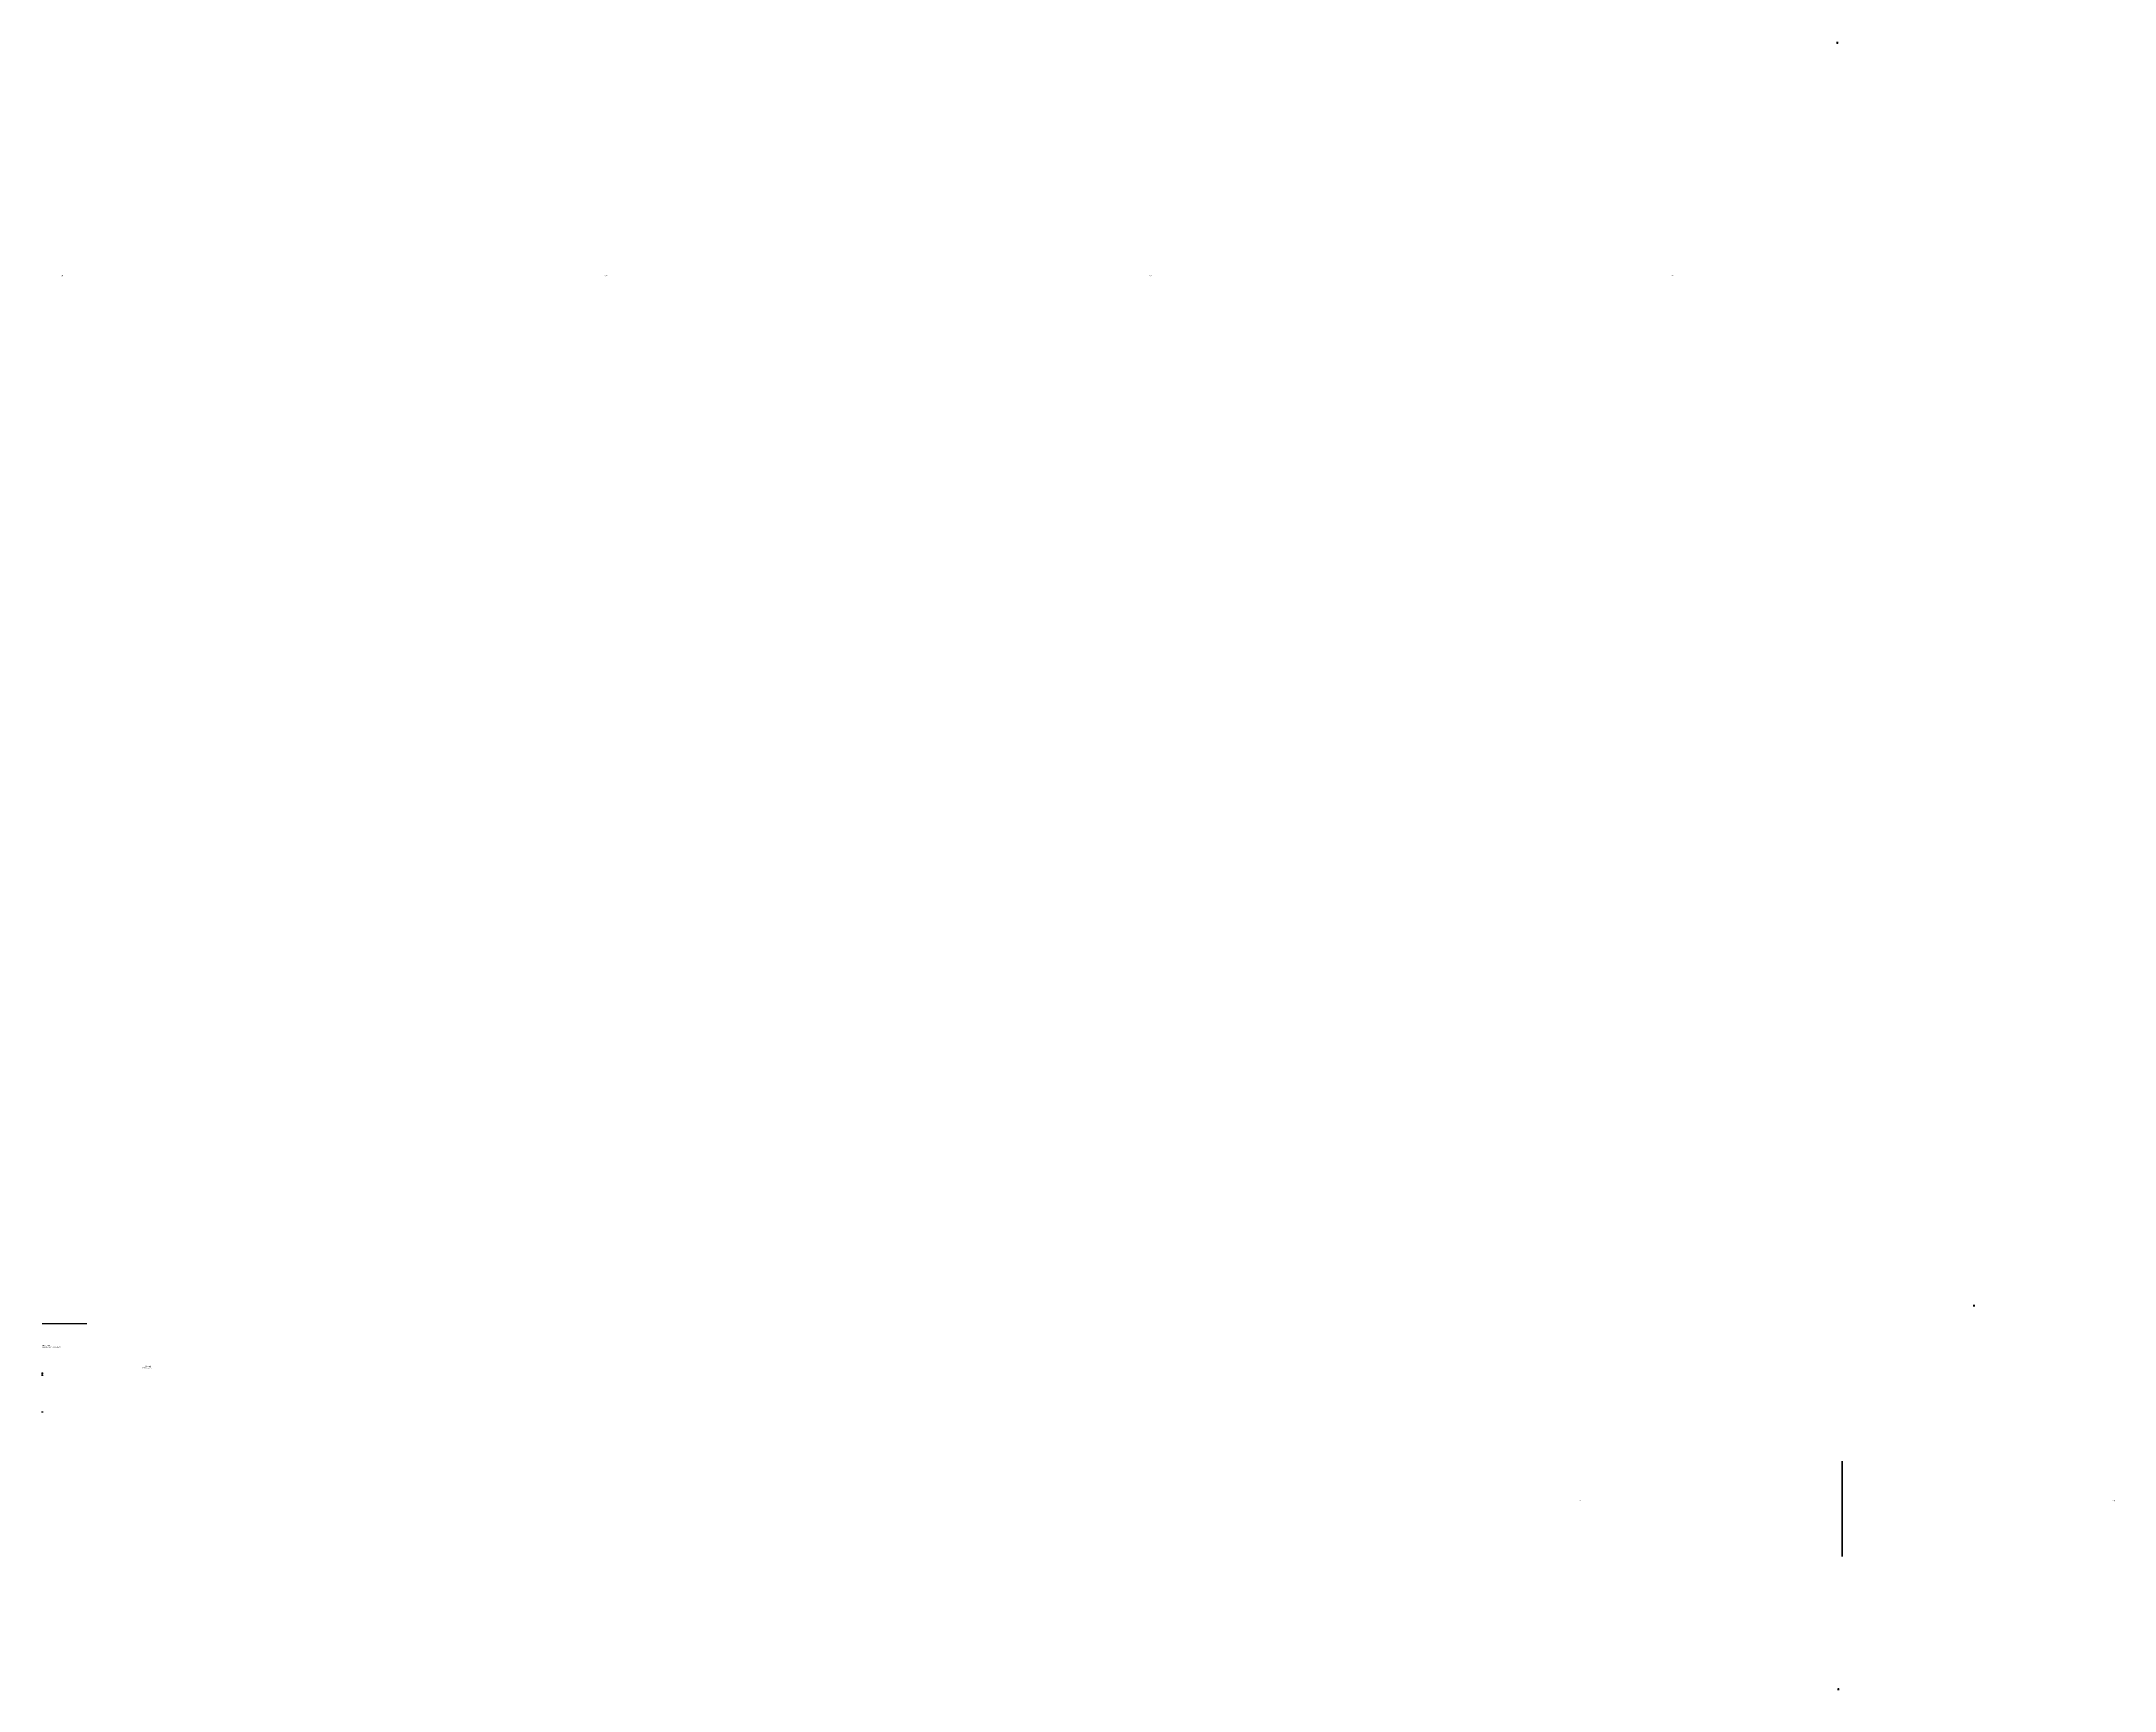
# Model space of a CAD drawing. Extents: x -426 to 7110, y -426 to 2826.
# Drawn here: x 3301 to 7110, y -426 to 2603 of the extents above; entities that cross this region are included whole.
import ezdxf
from ezdxf.enums import TextEntityAlignment as Align

# ---------------------------------------------------------------- set-up
doc = ezdxf.new("R2010")
doc.units = 0
doc.header["$LTSCALE"] = 10
doc.header["$MEASUREMENT"] = 0
doc.layers.get('Defpoints').update_dxf_attribs({"color": 9})
doc.layers.add('3DTEXT', color=5, linetype='Continuous', plot=False)
for name, color, linetype in [('EQ LAMICOID', 9, 'Continuous'), ('EQ LIGHT', 9, 'Continuous'), ('FADE', 5, 'Continuous'), ('Plate', 5, 'Continuous')]:
    doc.layers.add(name, color=color, linetype=linetype)
doc.styles.get("Standard").update_dxf_attribs({"font": 'Franklin%20Gothic%20Medium%20Cond%20Regular.ttf'})

# ---------------------------------------------------------------- blocks, each defined once
blk = doc.blocks.new('M3-Lamicoid_2x4')
at = {"layer": 'Defpoints', "extrusion": (0, -1, -2.22045e-16)}
for p, q in [((-1.5, 0), (1.5, 0)), ((-1.5, -1.2), (1.5, -1.2)), ((0, 0, 1.5), (0, 0, -1.5)), ((0, -1.2, 1.5), (0, -1.2, -1.5))]:
    blk.add_line(p, q, dxfattribs=at)
at = {"layer": 'Defpoints', "extrusion": (0, -1, 0)}
blk.add_circle((0, 0), 0.75, dxfattribs=at)
at = {"layer": 'Defpoints', "extrusion": (0, -1, -2.22045e-16)}
for tag, p in [('T_TAG1', (49.2, -19.3, 1.2)), ('T_TAG2', (49.2, -23.8, 1.2))]:
    blk.add_attdef(tag, text='', height=2.5, dxfattribs=at).set_placement(p, align=Align.BOTTOM_RIGHT)
blk = doc.blocks.new('3D_LETR_ARIAL_CAP_R')
for points in [[(0.7083, 0.2723), (0.6565, 0.3436), (0.5949, 0.4085), (0.5187, 0.4555), (0.4166, 0.5592), (0.1329, 0.5592), (0.1329, 0.8899), (0.449, 0.8899), (0.4441, 1.0001), (0, 1.0001), (0, 0), (0.1329, 0), (0.1329, 0.4441), (0.2869, 0.4441), (0.3598, 0.4393), (0.4247, 0.4101), (0.4879, 0.3469), (0.5268, 0.2934), (0.5835, 0.2091), (0.7148, 0), (0.8818, 0)], [(0.5138, 0.5673), (0.4166, 0.5592), (0.5187, 0.4555), (0.5868, 0.4684), (0.6694, 0.5009), (0.7332, 0.551), (0.7861, 0.6403), (0.7991, 0.7278), (0.791, 0.7975), (0.7586, 0.8785), (0.7197, 0.9272), (0.6467, 0.9742), (0.5479, 0.9952), (0.4441, 1.0001), (0.449, 0.8899), (0.5446, 0.8785), (0.6127, 0.8445), (0.6495, 0.7887), (0.663, 0.7213), (0.637, 0.6386), (0.5852, 0.5925)]]:
    blk.add_hatch(color=0).paths.add_polyline_path(points)
blk = doc.blocks.new('3D_LETR_ARIAL_CAP_I')
blk.add_hatch(color=0).paths.add_polyline_path([(0, 0), (0.136, 0), (0.136, 1.0001), (0, 1.0001)])
blk = doc.blocks.new('3D_LETR_ARIAL_CAP_O')
for points in [[(0.1817, 0.0519), (0.2595, 0.0146), (0.3438, -0.0081), (0.4346, -0.0162), (0.4216, 0.0973), (0.3341, 0.1102), (0.2579, 0.1443), (0.1845, 0.2084), (0.125, 0.3047), (0.1007, 0.389), (0.0926, 0.4863), (0.099, 0.5884), (0.1185, 0.6775), (0.1493, 0.7505), (0.1947, 0.8088), (0.2692, 0.8623), (0.3487, 0.8931), (0.4362, 0.9045), (0.4153, 1.0174), (0.3098, 1.0034), (0.2287, 0.9758), (0.1558, 0.9337), (0.0909, 0.8769), (0.0488, 0.8267), (0.0083, 0.7554), (-0.0209, 0.6759), (-0.0371, 0.5868), (-0.0436, 0.4879), (-0.0371, 0.4069), (-0.0193, 0.3209), (0.0148, 0.2383), (0.0537, 0.1702), (0.112, 0.1054)], [(0.5108, -0.0113), (0.5967, 0.0097), (0.6777, 0.0454), (0.7409, 0.0892), (0.8025, 0.1507), (0.8512, 0.2269), (0.8884, 0.3193), (0.9063, 0.4069), (0.9127, 0.4992), (0.9046, 0.603), (0.8852, 0.6889), (0.8544, 0.7683), (0.8139, 0.8348), (0.7555, 0.8996), (0.6842, 0.9515), (0.6113, 0.9871), (0.5253, 1.0098), (0.4153, 1.0174), (0.4362, 0.9045), (0.5351, 0.8899), (0.6145, 0.8542), (0.6874, 0.7894), (0.7458, 0.6888), (0.7701, 0.5949), (0.7766, 0.4992), (0.7733, 0.4344), (0.7571, 0.3436), (0.7247, 0.2658), (0.6696, 0.1913), (0.6015, 0.1394), (0.5237, 0.107), (0.4216, 0.0973), (0.4346, -0.0162)]]:
    blk.add_hatch(color=0).paths.add_polyline_path(points)
blk = doc.blocks.new('3D_LETR_ARIAL_CAP_-')
blk.add_hatch(color=0).paths.add_polyline_path([(-0.0679, 0.2999), (0.3081, 0.2999), (0.3081, 0.4247), (-0.0679, 0.4247)])
blk = doc.blocks.new('3D_LETR_ARIAL_CAP_P')
for points in [[(0.1329, 0.5252), (0.1329, 0.8818), (0.4328, 0.8818), (0.3761, 1.0001), (0, 1.0001), (0, 0), (0.1329, 0), (0.1329, 0.4069), (0.389, 0.4069), (0.3906, 0.5252)], [(0.389, 0.4069), (0.4555, 0.4101), (0.5511, 0.4247), (0.6257, 0.4539), (0.6808, 0.496), (0.7181, 0.543), (0.7521, 0.6224), (0.7618, 0.7116), (0.7491, 0.8067), (0.7116, 0.8834), (0.6516, 0.945), (0.5809, 0.9774), (0.4782, 0.9969), (0.3761, 1.0001), (0.4328, 0.8818), (0.5106, 0.8737), (0.5705, 0.8415), (0.6078, 0.7943), (0.6257, 0.7067), (0.6176, 0.6419), (0.5656, 0.5661), (0.4928, 0.5349), (0.3906, 0.5252)]]:
    blk.add_hatch(color=0).paths.add_polyline_path(points)
blk = doc.blocks.new('3D_LETR_ARIAL_CAP_0')
for points in [[(0.2876, -0.0152), (0.2727, 0.0843), (0.1965, 0.1037), (0.1433, 0.1519), (0.109, 0.2075), (0.0895, 0.2804), (0.0782, 0.3761), (0.0733, 0.4944), (0.0765, 0.6014), (0.0895, 0.6986), (0.109, 0.7748), (0.1365, 0.8315), (0.19, 0.8818), (0.2727, 0.9029), (0.2727, 1.005), (0.1657, 0.9871), (0.0927, 0.9466), (0.023, 0.8656), (-0.0159, 0.7797), (-0.0386, 0.6873), (-0.0483, 0.5965), (-0.0531, 0.4944), (-0.0499, 0.402), (-0.0386, 0.3031), (-0.0191, 0.2172), (0.0101, 0.1459), (0.0457, 0.0875), (0.1073, 0.0308), (0.1835, -0.0049)], [(0.5598, 0.201), (0.5855, 0.3015), (0.5952, 0.3906), (0.5985, 0.4944), (0.5985, 0.5641), (0.5904, 0.6549), (0.5758, 0.731), (0.5531, 0.804), (0.5224, 0.8668), (0.4729, 0.93), (0.4137, 0.9726), (0.3634, 0.992), (0.2727, 1.005), (0.2727, 0.9029), (0.3505, 0.8834), (0.4153, 0.8218), (0.438, 0.7797), (0.4575, 0.7067), (0.4688, 0.6127), (0.4737, 0.4944), (0.4704, 0.3971), (0.4607, 0.2983), (0.4412, 0.2204), (0.4153, 0.167), (0.3521, 0.1054), (0.2727, 0.0843), (0.2876, -0.0152), (0.3829, 0.0016), (0.4619, 0.0491), (0.5239, 0.1248)]]:
    blk.add_hatch(color=0).paths.add_polyline_path(points)
blk = doc.blocks.new('3D_LETR_ARIAL_CAP_1')
blk.add_hatch(color=0).paths.add_polyline_path([(0.0846, 0.6532), (0.2192, 0.7294), (0.284, 0.7829), (0.284, 0), (0.4072, 0), (0.4072, 1.005), (0.3278, 1.005), (0.2856, 0.9401), (0.2192, 0.8704), (0.1203, 0.7975), (0.0393, 0.7537), (0.0393, 0.6354)])
blk = doc.blocks.new('3D_TEXT_0110100-E-MEQP-01-P01-01_7')
at = {"color": 0, "xscale": 9, "yscale": 9, "zscale": 2}
for name, p in [('3D_LETR_ARIAL_CAP_R', (-23.651, -4.5, 2)), ('3D_LETR_ARIAL_CAP_I', (-14.606, -4.5, 2)), ('3D_LETR_ARIAL_CAP_O', (-11.402, -4.5, 2)), ('3D_LETR_ARIAL_CAP_P', (2.458, -4.5, 2)), ('3D_LETR_ARIAL_CAP_0', (10.855, -4.5, 2)), ('3D_LETR_ARIAL_CAP_1', (17.803, -4.5, 2)), ('3D_LETR_ARIAL_CAP_-', (-1.682, -4.5, 2))]:
    blk.add_blockref(name, p, dxfattribs=at)
blk = doc.blocks.new('3D_LETR_ARIAL_CAP_E')
blk.add_hatch(color=0).paths.add_polyline_path([(0.6857, 0.4587), (0.6857, 0.5754), (0.1329, 0.5754), (0.1329, 0.8818), (0.7229, 0.8818), (0.7229, 1.0001), (0, 1.0001), (0, 0), (0.7456, 0), (0.7456, 0.1183), (0.1329, 0.1183), (0.1329, 0.4587)])
blk = doc.blocks.new('3D_LETR_ARIAL_CAP_M')
blk.add_hatch(color=0).paths.add_polyline_path([(0.7627, 1.0001), (0.5113, 0.2912), (0.4696, 0.1576), (0.4357, 0.2918), (0.1994, 1.0001), (0, 1.0001), (0, 0), (0.1281, 0), (0.1281, 0.851), (0.4166, 0), (0.5228, 0), (0.8129, 0.838), (0.8129, 0), (0.941, 0), (0.941, 1.0001)])
blk = doc.blocks.new('3D_LETR_ARIAL_CAP_T')
blk.add_hatch(color=0).paths.add_polyline_path([(0.3832, 0), (0.3832, 0.8818), (0.7139, 0.8818), (0.7139, 1.0001), (-0.0788, 1.0001), (-0.0788, 0.8818), (0.2503, 0.8818), (0.2503, 0)])
blk = doc.blocks.new('3D_LETR_ARIAL_CAP_%%F')
blk.add_hatch(color=0).paths.add_polyline_path([(-0.1119, -0.0162), (-0.013, -0.0162), (0.2771, 1.0179), (0.1782, 1.0179)])
blk = doc.blocks.new('3D_LETR_ARIAL_CAP_A')
for points in [[(-0.1138, 0), (0.0272, 0), (0.3384, 0.8948), (0.6707, 0), (0.8215, 0), (0.413, 1.0001), (0.2703, 1.0001)], [(0.5681, 0.3031), (0.5278, 0.4117), (0.1604, 0.4117), (0.1226, 0.3031)]]:
    blk.add_hatch(color=0).paths.add_polyline_path(points)
blk = doc.blocks.new('3D_LETR_ARIAL_CAP_N')
blk.add_hatch(color=0).paths.add_polyline_path([(0.785, 1.0001), (0.6613, 1.0001), (0.6613, 0.2156), (0.1362, 1.0001), (0, 1.0001), (0, 0), (0.1281, 0), (0.1281, 0.7861), (0.6516, 0), (0.785, 0)])
blk = doc.blocks.new('3D_LETR_ARIAL_CAP_L')
blk.add_hatch(color=0).paths.add_polyline_path([(0.6241, 0.1183), (0.1313, 0.1183), (0.1313, 1.0001), (0, 1.0001), (0, 0), (0.6241, 0)])
blk = doc.blocks.new('3D_TEXT_0110100-E-MEQP-01-P01-01_8')
at = {"color": 0, "xscale": 6, "yscale": 6, "zscale": 2}
for name, p in [('3D_LETR_ARIAL_CAP_R', (-39.05, -3, 2)), ('3D_LETR_ARIAL_CAP_E', (-33.02, -3, 2)), ('3D_LETR_ARIAL_CAP_M', (-27.422, -3, 2)), ('3D_LETR_ARIAL_CAP_O', (-20.456, -3, 2)), ('3D_LETR_ARIAL_CAP_T', (-13.976, -3, 2)), ('3D_LETR_ARIAL_CAP_E', (-8.888, -3, 2)), ('3D_LETR_ARIAL_CAP_I', (-0.89, -3, 2)), ('3D_LETR_ARIAL_CAP_%%F', (1.246, -3, 2)), ('3D_LETR_ARIAL_CAP_O', (3.55, -3, 2)), ('3D_LETR_ARIAL_CAP_P', (12.43, -3, 2)), ('3D_LETR_ARIAL_CAP_A', (18.028, -3, 2)), ('3D_LETR_ARIAL_CAP_N', (23.59, -3, 2)), ('3D_LETR_ARIAL_CAP_E', (29.62, -3, 2)), ('3D_LETR_ARIAL_CAP_L', (35.218, -3, 2))]:
    blk.add_blockref(name, p, dxfattribs=at)
blk = doc.blocks.new('M3-Dialight_LPD3x4D2x')
blk.add_line((0, 56.4, -77.7), (82, 56.4, -77.7))
at = {"layer": 'Defpoints', "extrusion": (0, 1, -2.22045e-16)}
for p, q in [((0, -1.5), (0, 1.5)), ((-1.5, 0), (1.5, 0))]:
    blk.add_line(p, q, dxfattribs=at)
at = {"layer": 'Defpoints'}
for tag, p in [('MANUFACTURER', (200.8, -34.7, -55.9)), ('TYPE', (200.8, -39.3, -55.9))]:
    blk.add_attdef(tag, text='', height=2.5, dxfattribs=at).set_placement(p, align=Align.BOTTOM_RIGHT)
blk = doc.blocks.new('M3-Dialight_LPXW4')
at = {"layer": 'Defpoints'}
for p, q in [((-1.5, 0), (1.5, 0)), ((0, 0, -1.5), (0, 0, 1.5))]:
    blk.add_line(p, q, dxfattribs=at)
at = {"layer": 'Defpoints', "extrusion": (0, -1, 0)}
for tag, p in [('MANUFACTURER', (200.8, -53.4, 3.2)), ('TYPE', (200.8, -57.9, 3.2))]:
    blk.add_attdef(tag, text='', height=2.5, dxfattribs=at).set_placement(p, align=Align.BOTTOM_RIGHT)
blk = doc.blocks.new('*U137')
at = {"layer": 'Defpoints', "extrusion": (6.12323e-17, 1, -2.22045e-16)}
for p, q in [((0, -1.5), (0, 1.5)), ((0, 0, 1.5), (0, 0, -1.5))]:
    blk.add_line(p, q, dxfattribs=at)
at = {"extrusion": (1, -2.94781e-15, -2.22045e-16)}
ref = blk.add_blockref('M3-Dialight_LPXW4', (70.6, 0, 70.6), dxfattribs=dict(at, rotation=270))
ref.add_attrib('MANUFACTURER', 'Dialight', dxfattribs={"layer": 'Defpoints', "extrusion": (-2.94781e-15, -1, 0), "height": 2.5, "rotation": 270}).set_placement((17.3, -200.8, -67.4), align=Align.BOTTOM_RIGHT)
ref.add_attrib('TYPE', 'LPXW4', dxfattribs={"layer": 'Defpoints', "extrusion": (-2.94781e-15, -1, 0), "height": 2.5, "rotation": 270}).set_placement((12.7, -200.8, -67.4), align=Align.BOTTOM_RIGHT)
at = {"extrusion": (-0.707107, 0.707107, -2.22045e-16)}
ref = blk.add_blockref('M3-Dialight_LPD3x4D2x', (-49.9, 0, -45), dxfattribs=dict(at, rotation=270))
ref.add_attrib('MANUFACTURER', 'Dialight', dxfattribs={"layer": 'Defpoints', "extrusion": (-0.707107, 0.707107, -2.22045e-16), "height": 2.5, "rotation": 270}).set_placement((-84.7, -200.8, -101), align=Align.BOTTOM_RIGHT)
ref.add_attrib('TYPE', 'LPD3x4x2x', dxfattribs={"layer": 'Defpoints', "extrusion": (-0.707107, 0.707107, -2.22045e-16), "height": 2.5, "rotation": 270}).set_placement((-89.2, -200.8, -101), align=Align.BOTTOM_RIGHT)
at = {"layer": 'Defpoints', "extrusion": (-0.707107, 0.707107, -2.22045e-16)}
for tag, p in [('E-CIRCUIT#', (-44.7, 0, -101)), ('E-TAG', (-10.6, 0, -101)), ('E-G.DESCRIPTION', (-14.9, 0, -101)), ('E-BOM#', (-19.1, 0, -101)), ('E-D.DESCRIPTION', (-23.4, 0, -101)), ('E-MANUFACTURER', (-27.6, 0, -101)), ('E-CATALOG#', (-31.9, 0, -101)), ('E-DIMENSIONS', (-36.2, 0, -101)), ('E-PANEL#', (-40.4, 0, -101))]:
    blk.add_attdef(tag, text='', height=2.5, rotation=270, dxfattribs=at).set_placement(p, align=Align.TOP_LEFT)
blk = doc.blocks.new('*U152')
at = {"layer": 'Defpoints', "extrusion": (0, -1, 0)}
for tag, p in [('E-TAG', (0, 0)), ('E-G.DESCRIPTION', (0, -4.3)), ('E-BOM#', (0, -8.5)), ('E-D.DESCRIPTION', (0, -12.8)), ('E-MANUFACTURER', (0, -17)), ('E-CATALOG#', (0, -21.3)), ('E-DIMENSIONS', (0, -25.5))]:
    blk.add_attdef(tag, text='', height=2.5, dxfattribs=at).set_placement(p, align=Align.TOP_LEFT)
blk = doc.blocks.new('3D_LETR_ARIAL_CAP_J')
blk.add_hatch(color=0).paths.add_polyline_path([(-0.0606, 0.1248), (-0.0056, 0.0466), (0.0886, -0.0049), (0.1826, -0.0162), (0.2571, -0.0097), (0.3366, 0.0195), (0.3836, 0.0535), (0.4336, 0.1264), (0.4565, 0.2172), (0.463, 0.3193), (0.463, 1.0001), (0.3317, 1.0001), (0.3317, 0.3112), (0.3171, 0.1864), (0.2669, 0.1248), (0.2669, 0.1232), (0.1633, 0.103), (0.0756, 0.1443), (0.048, 0.1994), (0.0335, 0.2999), (-0.0865, 0.2837), (-0.0816, 0.2091)])
blk = doc.blocks.new('3D_LETR_ARIAL_CAP_B')
for points in [[(0.1313, 0.1183), (0.1313, 0.462), (0.3631, 0.462), (0.3485, 0.5803), (0.1313, 0.5803), (0.1313, 0.8818), (0.3323, 0.8818), (0.3744, 1.0001), (0, 1.0001), (0, 0), (0.3809, 0), (0.3809, 0.1183)], [(0.4701, 0.1232), (0.3809, 0.1183), (0.3809, 0), (0.4603, 0.0032), (0.5754, 0.0276), (0.6727, 0.0859), (0.7328, 0.1746), (0.7537, 0.2901), (0.744, 0.3647), (0.7051, 0.4425), (0.65, 0.4944), (0.5657, 0.5333), (0.6127, 0.5608), (0.6794, 0.6327), (0.7029, 0.7175), (0.7002, 0.7943), (0.6662, 0.8769), (0.6322, 0.9207), (0.5592, 0.9709), (0.4733, 0.9936), (0.3744, 1.0001), (0.3323, 0.8818), (0.4101, 0.8802), (0.483, 0.8688), (0.556, 0.8084), (0.5754, 0.7294), (0.5479, 0.6386), (0.4733, 0.5916), (0.3485, 0.5803), (0.3631, 0.462), (0.4312, 0.4603), (0.5203, 0.4409), (0.5965, 0.3761), (0.6176, 0.2901), (0.5981, 0.2059), (0.5463, 0.1507)]]:
    blk.add_hatch(color=0).paths.add_polyline_path(points)
blk = doc.blocks.new('3D_LETR_ARIAL_CAP_F')
blk.add_hatch(color=0).paths.add_polyline_path([(0.6014, 0.5722), (0.1329, 0.5722), (0.1329, 0.8818), (0.6743, 0.8818), (0.6743, 1.0001), (0, 1.0001), (0, 0), (0.1329, 0), (0.1329, 0.4555), (0.6014, 0.4555)])
blk = doc.blocks.new('3D_TEXT_G02-1-PRDXXXX-E-MEQP-01-P01-01_0')
at = {"color": 0, "xscale": 9, "yscale": 9, "zscale": 2}
for name, p in [('3D_LETR_ARIAL_CAP_J', (-23.7545, -4.5, 2)), ('3D_LETR_ARIAL_CAP_B', (-17.6075, -4.5, 2)), ('3D_LETR_ARIAL_CAP_F', (-9.2105, -4.5, 2)), ('3D_LETR_ARIAL_CAP_P', (2.5615, -4.5, 2)), ('3D_LETR_ARIAL_CAP_0', (10.9585, -4.5, 2)), ('3D_LETR_ARIAL_CAP_1', (17.9065, -4.5, 2)), ('3D_LETR_ARIAL_CAP_-', (-1.5785, -4.5, 2))]:
    blk.add_blockref(name, p, dxfattribs=at)
blk = doc.blocks.new('3D_LETR_ARIAL_CAP_D')
for points in [[(0.1329, 0.1183), (0.1329, 0.8818), (0.3436, 0.8818), (0.3453, 1.0001), (0, 1.0001), (0, 0), (0.3615, 0), (0.3469, 0.1183)], [(0.5641, 0.0292), (0.6711, 0.0908), (0.7327, 0.1589), (0.7667, 0.2156), (0.8072, 0.3258), (0.8218, 0.4117), (0.8267, 0.5057), (0.8234, 0.5738), (0.8121, 0.663), (0.7748, 0.7748), (0.7294, 0.851), (0.6694, 0.9142), (0.6078, 0.9547), (0.5236, 0.9855), (0.4474, 0.9969), (0.3453, 1.0001), (0.3436, 0.8818), (0.4425, 0.8769), (0.5138, 0.8623), (0.5803, 0.8218), (0.6403, 0.7489), (0.6646, 0.6938), (0.684, 0.6111), (0.6905, 0.5073), (0.6824, 0.3955), (0.6646, 0.3161), (0.6403, 0.2577), (0.5916, 0.188), (0.5025, 0.1362), (0.4458, 0.1248), (0.3469, 0.1183), (0.3615, 0), (0.4377, 0.0032)]]:
    blk.add_hatch(color=0).paths.add_polyline_path(points)
blk = doc.blocks.new('3D_LETR_ARIAL_CAP_W')
blk.add_hatch(color=0).paths.add_polyline_path([(0.8513, 0.141), (0.8113, 0.3518), (0.6309, 1.0001), (0.472, 1.0001), (0.2808, 0.3258), (0.2354, 0.141), (0.1932, 0.3453), (0.0425, 1.0001), (-0.0937, 1.0001), (0.1722, 0), (0.3067, 0), (0.519, 0.7618), (0.5482, 0.8802), (0.579, 0.7618), (0.7897, 0), (0.9178, 0), (1.1917, 1.0001), (1.0588, 1.0001), (0.9016, 0.3582)])
blk = doc.blocks.new('3D_LETR_ARIAL_CAP_H')
blk.add_hatch(color=0).paths.add_polyline_path([(0.7851, 0), (0.785, 1.0001), (0.6516, 1.0001), (0.6516, 0.59), (0.1329, 0.59), (0.1329, 1.0001), (0, 1.0001), (0, 0), (0.1329, 0), (0.1329, 0.4717), (0.6516, 0.4717), (0.6516, 0)])
blk = doc.blocks.new('3D_TEXT_G02-1-PRDXXXX-E-MEQP-01-P01-01_1')
at = {"color": 0, "xscale": 6, "yscale": 6, "zscale": 2}
for name, p in [('3D_LETR_ARIAL_CAP_D', (-38.813, -3, 2)), ('3D_LETR_ARIAL_CAP_O', (-32.783, -3, 2)), ('3D_LETR_ARIAL_CAP_W', (-26.303, -3, 2)), ('3D_LETR_ARIAL_CAP_N', (-18.407, -3, 2)), ('3D_LETR_ARIAL_CAP_H', (-9.977, -3, 2)), ('3D_LETR_ARIAL_CAP_O', (-3.947, -3, 2)), ('3D_LETR_ARIAL_CAP_L', (2.533, -3, 2)), ('3D_LETR_ARIAL_CAP_E', (7.165, -3, 2)), ('3D_LETR_ARIAL_CAP_F', (15.163, -3, 2)), ('3D_LETR_ARIAL_CAP_I', (20.251, -3, 2)), ('3D_LETR_ARIAL_CAP_B', (22.387, -3, 2)), ('3D_LETR_ARIAL_CAP_E', (27.985, -3, 2)), ('3D_LETR_ARIAL_CAP_R', (33.583, -3, 2))]:
    blk.add_blockref(name, p, dxfattribs=at)
blk = doc.blocks.new('3D_TEXT_G02-1-PRDXXXX-E-MEQP-01-P01-01_2')
at = {"color": 0, "xscale": 9, "yscale": 9, "zscale": 2}
for name, p in [('3D_LETR_ARIAL_CAP_J', (-24.137, -4.5, 2)), ('3D_LETR_ARIAL_CAP_B', (-17.99, -4.5, 2)), ('3D_LETR_ARIAL_CAP_P', (-9.593, -4.5, 2)), ('3D_LETR_ARIAL_CAP_P', (2.944, -4.5, 2)), ('3D_LETR_ARIAL_CAP_0', (11.341, -4.5, 2)), ('3D_LETR_ARIAL_CAP_1', (18.289, -4.5, 2)), ('3D_LETR_ARIAL_CAP_-', (-1.196, -4.5, 2))]:
    blk.add_blockref(name, p, dxfattribs=at)
blk = doc.blocks.new('3D_LETR_ARIAL_CAP_S')
blk.add_hatch(color=0).paths.add_polyline_path([(0.4632, 0.1118), (0.3708, 0.1021), (0.3011, 0.1086), (0.2185, 0.1329), (0.1623, 0.1645), (0.118, 0.2107), (0.0899, 0.2717), (0.0758, 0.3323), (-0.049, 0.3226), (-0.0312, 0.2204), (0.0142, 0.1313), (0.0742, 0.0681), (0.1504, 0.0227), (0.2148, 0.0013), (0.2957, -0.0129), (0.4, -0.0162), (0.4892, -0.0049), (0.5702, 0.0227), (0.6448, 0.0681), (0.7015, 0.1329), (0.7323, 0.1978), (0.7469, 0.2837), (0.7404, 0.3469), (0.7047, 0.4247), (0.6561, 0.4782), (0.5767, 0.5268), (0.4665, 0.5641), (0.2087, 0.6322), (0.1471, 0.6711), (0.1214, 0.7276), (0.1228, 0.7861), (0.1623, 0.8486), (0.246, 0.8915), (0.3465, 0.9012), (0.4519, 0.8883), (0.5216, 0.8526), (0.5653, 0.7975), (0.5897, 0.71), (0.7177, 0.7181), (0.7047, 0.7975), (0.6675, 0.8769), (0.6156, 0.9353), (0.5378, 0.9823), (0.4357, 1.0098), (0.3417, 1.0179), (0.2412, 1.0082), (0.1585, 0.9839), (0.0904, 0.945), (0.0321, 0.8834), (0.0045, 0.8283), (-0.0084, 0.7642), (-0.0009, 0.6791), (0.0256, 0.6176), (0.0564, 0.5787), (0.1309, 0.5252), (0.2185, 0.4911), (0.4405, 0.4328), (0.5021, 0.4133), (0.556, 0.3856), (0.6062, 0.3292), (0.6157, 0.2501), (0.5913, 0.1864), (0.534, 0.1403)])
blk = doc.blocks.new('3D_LETR_ARIAL_CAP_V')
blk.add_hatch(color=0).paths.add_polyline_path([(0.3507, 0.1102), (0.2972, 0.2739), (0.0379, 1.0001), (-0.1048, 1.0001), (0.2826, 0), (0.4172, 0), (0.8095, 1.0001), (0.6733, 1.0001), (0.4042, 0.2739)])
blk = doc.blocks.new('3D_LETR_ARIAL_CAP_X')
blk.add_hatch(color=0).paths.add_polyline_path([(0.3511, 0.4247), (0.3949, 0.3566), (0.6461, 0), (0.8098, 0), (0.4322, 0.5284), (0.7823, 1.0001), (0.6397, 1.0001), (0.4387, 0.7359), (0.3592, 0.6208), (0.2782, 0.744), (0.0966, 1.0001), (-0.0606, 1.0001), (0.2798, 0.5219), (-0.106, 0), (0.0529, 0), (0.3041, 0.3485)])
blk = doc.blocks.new('3D_TEXT_G02-1-PRDXXXX-E-MEQP-01-P01-01_3')
at = {"color": 0, "xscale": 6, "yscale": 6, "zscale": 2}
for name, p in [('3D_LETR_ARIAL_CAP_E', (-30.338, -3, 2)), ('3D_LETR_ARIAL_CAP_S', (-24.74, -3, 2)), ('3D_LETR_ARIAL_CAP_P', (-19.178, -3, 2)), ('3D_LETR_ARIAL_CAP_V', (-11.18, -3, 2)), ('3D_LETR_ARIAL_CAP_E', (-5.618, -3, 2)), ('3D_LETR_ARIAL_CAP_N', (-0.02, -3, 2)), ('3D_LETR_ARIAL_CAP_T', (6.01, -3, 2)), ('3D_LETR_ARIAL_CAP_B', (13.498, -3, 2)), ('3D_LETR_ARIAL_CAP_O', (19.096, -3, 2)), ('3D_LETR_ARIAL_CAP_X', (25.576, -3, 2))]:
    blk.add_blockref(name, p, dxfattribs=at)

msp = doc.modelspace()

# ---------------------------------------------------------------- linework, layer by layer
at = {"layer": 'Plate', "extrusion": (-1, 4.44089e-16, 1.15946e-31), "elevation": -6609.5}
msp.add_lwpolyline([(129.9, 2891.5), (14.9, 2891.5), (4.9, 2881.5), (4.9, 2766.5), (14.9, 2756.5), (104.9, 2756.5), (161.6, 2802.8, 0.705066), (129.9, 2891.5, 42.005797)], format="xyb", dxfattribs=at)
msp.add_lwpolyline([(129.9, 2891.5), (14.9, 2891.5), (4.9, 2881.5), (4.9, 2766.5), (14.9, 2756.5), (104.9, 2756.5), (161.6, 2802.8, 0.705066), (129.9, 2891.5, 42.005797)], format="xyb", dxfattribs=at)

# ---------------------------------------------------------------- block references
at = {"layer": '3DTEXT', "extrusion": (-3.67394e-16, -1, 0)}
for name, p in [('3D_TEXT_0110100-E-MEQP-01-P01-01_8', (6602.5, 1675.1, 424.3)), ('3D_TEXT_0110100-E-MEQP-01-P01-01_7', (6602.5, 1692.1, 424.3))]:
    msp.add_blockref(name, p, dxfattribs=at)
at = {"layer": 'EQ LAMICOID'}
ref = msp.add_blockref('M3-Lamicoid_2x4', (6602.5, -423.1, 1683.6), dxfattribs=at)
ref.add_attrib('T_TAG2', '2"H x 4"W', dxfattribs={"layer": 'Defpoints', "extrusion": (-7.34788e-16, -1, -2.22045e-16), "height": 2.5}).set_placement((6651.7, 1659.8, 424.3), align=Align.BOTTOM_RIGHT)
at = {"layer": 'EQ LIGHT', "extrusion": (-1, 1.22465e-16, -2.22045e-16)}
ref = msp.add_blockref('*U137', (-156.6, 2894.6, -3302.5), dxfattribs=dict(at, rotation=270))
ref.add_attrib('E-MANUFACTURER', 'DIALIGHT', dxfattribs={"layer": 'Defpoints', "extrusion": (-2.15602e-17, -0.707107, 0.707107), "height": 2.5}).set_placement((3302.5, 2129.9, 1835.1), align=Align.TOP_LEFT)
ref.add_attrib('E-CATALOG#', 'LPD3x4D2x & LPXW4', dxfattribs={"layer": 'Defpoints', "extrusion": (-2.15602e-17, -0.707107, 0.707107), "height": 2.5}).set_placement((3302.5, 2125.6, 1835.1), align=Align.TOP_LEFT)
at = {"layer": 'FADE'}
ref = msp.add_blockref('M3-Lamicoid_2x4', (6600.5, 2599.9, 1335.4), dxfattribs=dict(at, rotation=180))
ref.add_attrib('T_TAG2', '2"H x 4"W', dxfattribs={"layer": 'Defpoints', "extrusion": (1.59204e-15, 1, -2.22045e-16), "height": 2.5}).set_placement((-6551.3, 1311.6, 2601.1), align=Align.BOTTOM_RIGHT)
at = {"layer": 'FADE', "extrusion": (3.67394e-16, 1, 0)}
for name, p in [('3D_TEXT_G02-1-PRDXXXX-E-MEQP-01-P01-01_3', (-6600.5, 1326.9, 2601.1)), ('3D_TEXT_G02-1-PRDXXXX-E-MEQP-01-P01-01_2', (-6600.5, 1343.9, 2601.1))]:
    msp.add_blockref(name, p, dxfattribs=at)
at = {"layer": 'FADE'}
ref = msp.add_blockref('*U152', (6678.9, 281.4, 1399), dxfattribs=dict(at, xscale=-1, rotation=90))
ref.add_attrib('E-TAG', 'JBF-P01', dxfattribs={"layer": 'Defpoints', "extrusion": (1, 2.22045e-16, 0), "height": 2.5}).set_placement((281.4, 1399, 6678.9), align=Align.TOP_LEFT)
ref.add_attrib('E-G.DESCRIPTION', 'JUNCTION BOX', dxfattribs={"layer": 'Defpoints', "extrusion": (1, 2.22045e-16, 0), "height": 2.5}).set_placement((281.4, 1394.7, 6678.9), align=Align.TOP_LEFT)
ref.add_attrib('E-MANUFACTURER', 'HOFFMAN', dxfattribs={"layer": 'Defpoints', "extrusion": (1, 2.22045e-16, 0), "height": 2.5}).set_placement((281.4, 1382, 6678.9), align=Align.TOP_LEFT)
ref.add_attrib('E-CATALOG#', 'CSD16126', dxfattribs={"layer": 'Defpoints', "extrusion": (1, 2.22045e-16, 0), "height": 2.5}).set_placement((281.4, 1377.7, 6678.9), align=Align.TOP_LEFT)
ref.add_attrib('E-DIMENSIONS', '406Hx305Wx152D', dxfattribs={"layer": 'Defpoints', "extrusion": (1, 2.22045e-16, 0), "height": 2.5}).set_placement((281.4, 1373.5, 6678.9), align=Align.TOP_LEFT)
ref = msp.add_blockref('M3-Lamicoid_2x4', (6851.2, 280.9, 1254.8), dxfattribs=dict(at, rotation=90))
ref.add_attrib('T_TAG2', '2"H x 4"W', dxfattribs={"layer": 'Defpoints', "extrusion": (1, -1.32423e-15, -2.22045e-16), "height": 2.5}).set_placement((330.1, 1231, 6852.3), align=Align.BOTTOM_RIGHT)
at = {"layer": 'FADE', "extrusion": (1, -3.06162e-16, 0)}
msp.add_blockref('3D_TEXT_G02-1-PRDXXXX-E-MEQP-01-P01-01_1', (280.9, 1246.3, 6852.3), dxfattribs=at)
at = {"layer": 'FADE', "extrusion": (1, -1.83697e-16, 0)}
msp.add_blockref('3D_TEXT_G02-1-PRDXXXX-E-MEQP-01-P01-01_0', (280.9, 1263.3, 6852.3), dxfattribs=at)

# ---------------------------------------------------------------- texts
at = {"layer": 'Defpoints', "extrusion": (5.66554e-16, 1, 1.83697e-16), "char_height": 0.508, "attachment_point": 3, "text_direction": (0, 0, -1)}
for insert in [(6521, 2326.2, 2086.1), (6521, 2326.2, 1336.1), (6521.2, 2326.2, 586.1), (4323.5, 1301.2, 639.1), (4323.5, 1301.2, 1639.1), (6521, 534.5, 2252.1), (6521, 534.5, 493.4), (6521, 534.5, 2252.1), (6521, 534.5, 1252.1), (6521, 534.5, 1252.1)]:
    msp.add_mtext_dynamic_manual_height_columns('\\A1;UNISTRUT P1000\\P1 5/8" x  1 5/8"\\P12 GAUGE', width=5.269, gutter_width=1.25, heights=[0], dxfattribs=dict(at, insert=insert))
at = {"layer": 'Defpoints', "extrusion": (-1.83697e-16, 5.05322e-16, -1), "char_height": 0.508, "attachment_point": 3, "text_direction": (1, 0, 0)}
for insert in [(3340.4, 2171.2, 2512.3), (4340.4, 2171.2, 2512.3), (5340.4, 2171.2, 2512.3), (6299.1, 2171.2, 2512.3)]:
    msp.add_mtext_dynamic_manual_height_columns('\\A1;UNISTRUT P1000\\P1 5/8" x  1 5/8"\\P12 GAUGE', width=5.269, gutter_width=1.25, heights=[0], dxfattribs=dict(at, insert=insert))
at = {"layer": 'Defpoints', "extrusion": (-1, 4.89859e-16, -5.66554e-16), "char_height": 0.508, "attachment_point": 3, "text_direction": (0, -1, 0)}
for insert in [(6024, 2135.9, 147.2), (6024, 79.6, 147.2)]:
    msp.add_mtext_dynamic_manual_height_columns('\\A1;UNISTRUT P1000\\P1 5/8" x  1 5/8"\\P12 GAUGE', width=5.269, gutter_width=1.25, heights=[0], dxfattribs=dict(at, insert=insert))
at = {"layer": 'Defpoints', "extrusion": (1.83697e-16, 1, -5.66554e-16), "char_height": 0.508, "attachment_point": 3, "text_direction": (-1, 0, 0)}
for insert in [(3305.9, 2132.7, 2515), (4305.9, 2132.7, 2515), (5305.9, 2132.7, 2515), (6264.6, 2132.7, 2515), (3985.3, 1462.2, 2.8), (4985.3, 1462.2, 2.8), (5944, 1462.2, 2.8), (4288.4, 1221.4, 2155.6), (6485.9, 76.2, 299.2), (6679.6, 76.2, 299.2)]:
    msp.add_mtext_dynamic_manual_height_columns('\\A1;UNISTRUT P1000\\P1 5/8" x  1 5/8"\\P12 GAUGE', width=5.269, gutter_width=1.25, heights=[0], dxfattribs=dict(at, insert=insert))
at = {"layer": 'Defpoints', "extrusion": (-6.89019e-16, -1, 1.83697e-16), "char_height": 0.508, "attachment_point": 3, "text_direction": (0, 0, -1)}
for insert in [(4481.5, 1148.8, 639.1), (4481.5, 1148.8, 1639.1)]:
    msp.add_mtext_dynamic_manual_height_columns('\\A1;UNISTRUT P1000\\P1 5/8" x  1 5/8"\\P12 GAUGE', width=5.269, gutter_width=1.25, heights=[0], dxfattribs=dict(at, insert=insert))
at = {"layer": 'Defpoints', "extrusion": (-7.50251e-16, -1, 1.83697e-16), "char_height": 0.508, "attachment_point": 3, "text_direction": (0, 0, -1)}
for insert in [(6640.2, 76.2, 1362.7), (6640.2, 76.2, 994.4)]:
    msp.add_mtext_dynamic_manual_height_columns('\\A1;UNISTRUT P1000\\P1 5/8" x  1 5/8"\\P12 GAUGE', width=5.269, gutter_width=1.25, heights=[0], dxfattribs=dict(at, insert=insert))
at = {"layer": 'Defpoints', "extrusion": (-1, 9.33948e-16, 1.83697e-16), "insert": (6068.5, -79.6, 1963.4), "char_height": 0.508, "attachment_point": 3, "text_direction": (0, 0, -1)}
msp.add_mtext_dynamic_manual_height_columns('\\A1;UNISTRUT P1000\\P1 5/8" x  1 5/8"\\P12 GAUGE', width=5.269, gutter_width=1.25, heights=[0], dxfattribs=at)
at = {"layer": 'Defpoints', "extrusion": (-2.44929e-16, 2.22045e-16, -1), "char_height": 0.508, "attachment_point": 3, "text_direction": (1, 0, 0)}
for insert in [(6129.7, -79.6, 740), (7109.7, -79.6, 740)]:
    msp.add_mtext_dynamic_manual_height_columns('\\A1;UNISTRUT P1000\\P1 5/8" x  1 5/8"\\P12 GAUGE', width=5.269, gutter_width=1.25, heights=[0], dxfattribs=dict(at, insert=insert))

doc.saveas('drawing.dxf')
